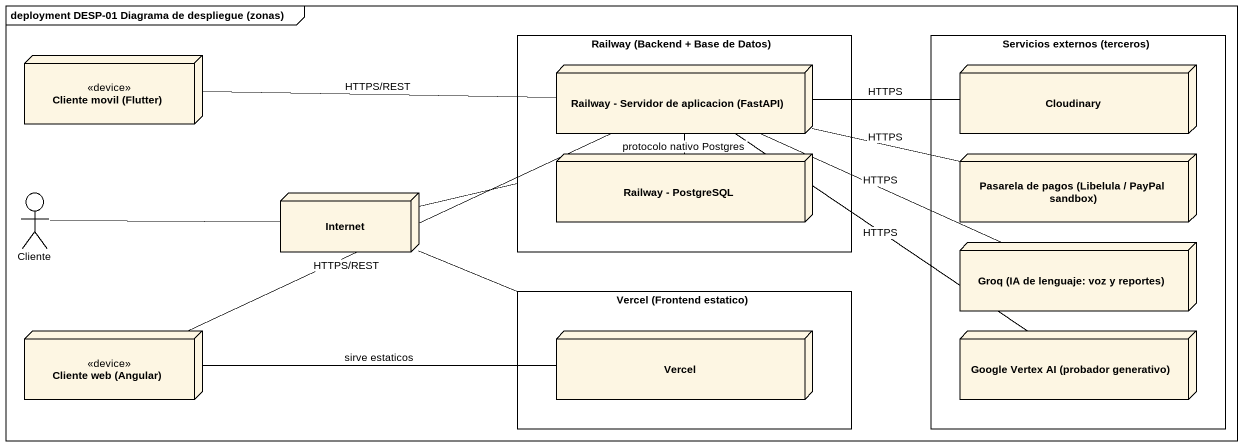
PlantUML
@startuml
mainframe deployment DESP-01 Diagrama de despliegue (zonas)
rectangle "Railway (Backend + Base de Datos)" as Railway_Backend_Base_de {
  node "Railway - Servidor de aplicacion (FastAPI)" as Railway_Servidor_de
  node "Railway - PostgreSQL" as Railway_PostgreSQL
}
rectangle "Servicios externos (terceros)" as Servicios_externos_terceros {
  node Cloudinary
  node "Pasarela de pagos (Libelula / PayPal sandbox)" as Pasarela_de_pagos_Libelula
  node "Groq (IA de lenguaje: voz y reportes)" as Groq_IA_de_lenguaje_voz_y
  node "Google Vertex AI (probador generativo)" as Google_Vertex_AI_probador
}
node "Cliente movil (Flutter)" as Cliente_movil_Flutter <<device>>
actor Cliente
node Internet
rectangle "Vercel (Frontend estatico)" as Vercel_Frontend_estatico {
  node Vercel
}
node "Cliente web (Angular)" as Cliente_web_Angular <<device>>
Cliente_movil_Flutter -right- Railway_Servidor_de : HTTPS/REST
Railway_Servidor_de -right- Cloudinary : HTTPS
Railway_Servidor_de -- Railway_PostgreSQL : protocolo nativo Postgres
Railway_Servidor_de -right- Pasarela_de_pagos_Libelula : HTTPS
Railway_Servidor_de -right- Groq_IA_de_lenguaje_voz_y : HTTPS
Railway_Servidor_de -- Google_Vertex_AI_probador : HTTPS
Cliente -right- Internet
Internet -right- Railway_Backend_Base_de
Internet -right- Vercel_Frontend_estatico
Cliente_web_Angular -right- Railway_Servidor_de : HTTPS/REST
Cliente_web_Angular -right- Vercel : sirve estaticos
@enduml
